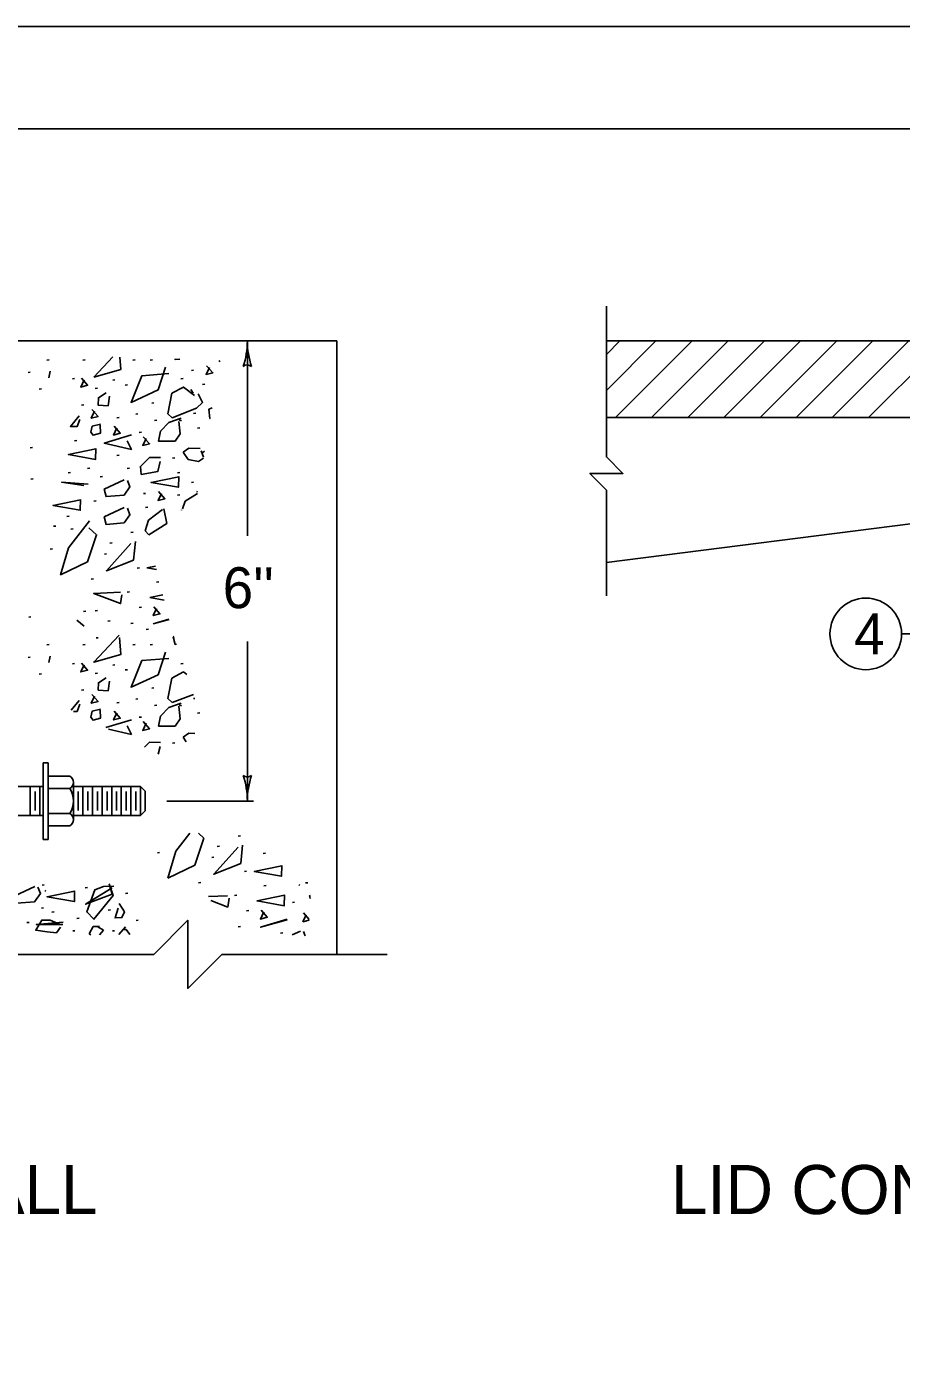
# Model space of a CAD drawing. Extents: x 1000 to 1036.3, y 1000 to 1022.
# Drawn here: x 1025.5 to 1029.78, y 1015.53 to 1022 of the extents above; entities that cross this region are included whole.
import ezdxf

# ---------------------------------------------------------------- set-up
doc = ezdxf.new("R2010")
doc.units = 0
for name, color, linetype in [('Level 1', 7, 'Continuous'), ('Level 10', 7, 'Continuous'), ('Level 11', 7, 'Continuous')]:
    doc.layers.add(name, color=color, linetype=linetype)

msp = doc.modelspace()

# ---------------------------------------------------------------- linework, layer by layer
at = {"layer": 'Level 1'}
for p, q in [((1025.052, 1020.4621), (1027.0205, 1020.4621)), ((1026.583, 1019.5092), (1026.583, 1020.4621)), ((1027.0205, 1020.4621), (1027.0205, 1017.4621)), ((1032.3244, 1020.4621), (1028.3388, 1020.4621)), ((1028.3388, 1020.4621), (1031.9962, 1020.4621)), ((1028.3388, 1020.2195), (1028.5813, 1020.4621)), ((1028.3388, 1020.3963), (1028.4045, 1020.4621)), ((1028.383, 1020.0871), (1028.758, 1020.4621)), ((1028.5598, 1020.0871), (1028.9348, 1020.4621)), ((1028.7367, 1020.0871), (1029.1117, 1020.4621)), ((1028.9133, 1020.0871), (1029.2883, 1020.4621)), ((1029.0902, 1020.0871), (1029.4652, 1020.4621)), ((1029.267, 1020.0871), (1029.642, 1020.4621)), ((1029.4437, 1020.0871), (1029.8187, 1020.4621)), ((1029.6205, 1020.0871), (1029.9955, 1020.4621)), ((1028.3388, 1020.0871), (1030.9181, 1020.0871)), ((1030.3305, 1019.6315), (1028.3388, 1019.3786)), ((1029.7823, 1019.0293), (1029.9073, 1019.0293)), ((1026.583, 1018.2121), (1026.583, 1018.9927)), ((1025.5846, 1018.0246), (1025.5846, 1018.3996)), ((1025.5846, 1018.3996), (1025.6089, 1018.3996)), ((1025.6089, 1018.0246), (1025.6089, 1018.3996)), ((1025.6089, 1018.072), (1025.6089, 1018.3522)), ((1025.7148, 1018.3338), (1025.6089, 1018.3338)), ((1025.732, 1018.1208), (1025.732, 1018.3034)), ((1023.8583, 1018.2824), (1025.5846, 1018.2824)), ((1025.5205, 1018.1418), (1025.5205, 1018.2824)), ((1025.5443, 1018.1652), (1025.5443, 1018.259)), ((1025.5674, 1018.1418), (1025.5674, 1018.2824)), ((1025.7148, 1018.273), (1025.6089, 1018.273)), ((1025.732, 1018.2824), (1026.0603, 1018.2824)), ((1025.7559, 1018.1652), (1025.7559, 1018.259)), ((1025.779, 1018.1418), (1025.779, 1018.2824)), ((1025.8028, 1018.1652), (1025.8028, 1018.259)), ((1025.8258, 1018.1418), (1025.8258, 1018.2824)), ((1025.8498, 1018.1652), (1025.8498, 1018.259)), ((1025.8728, 1018.1418), (1025.8728, 1018.2824)), ((1025.8967, 1018.1652), (1025.8967, 1018.259)), ((1025.9196, 1018.1418), (1025.9196, 1018.2824)), ((1025.9436, 1018.1652), (1025.9436, 1018.259)), ((1025.9665, 1018.1418), (1025.9665, 1018.2824)), ((1025.9905, 1018.1652), (1025.9905, 1018.259)), ((1026.0133, 1018.1418), (1026.0133, 1018.2824)), ((1026.0374, 1018.1652), (1026.0374, 1018.259)), ((1026.0603, 1018.1418), (1026.0603, 1018.2824)), ((1026.083, 1018.2597), (1026.0603, 1018.2824)), ((1026.083, 1018.1645), (1026.083, 1018.2597)), ((1026.1893, 1018.2121), (1026.6126, 1018.2121)), ((1023.8583, 1018.1418), (1025.5846, 1018.1418)), ((1025.7148, 1018.1512), (1025.6089, 1018.1512)), ((1025.732, 1018.1418), (1026.0603, 1018.1418)), ((1026.0603, 1018.1418), (1026.083, 1018.1645)), ((1025.7148, 1018.0903), (1025.6089, 1018.0903)), ((1025.5846, 1018.0246), (1025.6089, 1018.0246)), ((1025.8748, 1017.4621), (1025.3623, 1017.4621)), ((1027.2672, 1017.4621), (1026.7082, 1017.4621))]:
    msp.add_line(p, q, dxfattribs=at)
for points in [[(1028.3388, 1019.2148), (1028.3388, 1019.7329), (1028.2578, 1019.8139), (1028.4198, 1019.8139), (1028.3388, 1019.8949), (1028.3388, 1020.6324)], [(1025.6132, 1020.3703), (1025.6021, 1020.3688)], [(1025.7892, 1020.3703), (1025.7781, 1020.3688)], [(1025.9254, 1020.3846), (1025.8313, 1020.2852)], [(1025.9644, 1020.3227), (1025.9593, 1020.3834)], [(1026.0342, 1020.3703), (1026.0231, 1020.3688)], [(1026.1193, 1020.3703), (1026.1082, 1020.3688)], [(1026.2285, 1020.3744), (1026.2293, 1020.3718)], [(1026.2293, 1020.3718), (1026.2528, 1020.3736)], [(1026.4447, 1020.3672), (1026.4488, 1020.3603)], [(1025.5213, 1020.309), (1025.5102, 1020.3076)], [(1025.6126, 1020.2824), (1025.6182, 1020.3143)], [(1025.8313, 1020.2852), (1025.9644, 1020.3227)], [(1026.1988, 1020.3033), (1026.0671, 1020.2922), (1026.0143, 1020.1618), (1026.1461, 1020.2228), (1026.1822, 1020.3338)], [(1026.3201, 1020.3192), (1026.309, 1020.3178)], [(1026.3975, 1020.3328), (1026.3808, 1020.2981), (1026.4142, 1020.3063), (1026.3837, 1020.341)], [(1025.7381, 1020.2783), (1025.727, 1020.277)], [(1025.7849, 1020.2714), (1025.7683, 1020.2368), (1025.8016, 1020.2451), (1025.771, 1020.2798)], [(1025.9355, 1020.2716), (1025.9244, 1020.2702)], [(1025.9968, 1020.2478), (1025.9857, 1020.2463)], [(1026.269, 1020.2783), (1026.2579, 1020.277)], [(1026.3745, 1020.2512), (1026.3634, 1020.2498)], [(1025.5758, 1020.2273), (1025.5647, 1020.2259)], [(1025.8504, 1020.2308), (1025.8393, 1020.2293)], [(1025.8923, 1020.2075), (1025.8548, 1020.1839), (1025.8535, 1020.1479), (1025.902, 1020.1451), (1025.9089, 1020.1923)], [(1026.3237, 1020.1951), (1026.2709, 1020.2367), (1026.2127, 1020.2062), (1026.1933, 1020.1063), (1026.2155, 1020.0868), (1026.3348, 1020.1327), (1026.3638, 1020.1618), (1026.3417, 1020.2033)], [(1026.3056, 1020.2242), (1026.3181, 1020.2062)], [(1025.7823, 1020.149), (1025.7713, 1020.1477)], [(1025.8359, 1020.1183), (1025.8193, 1020.0837), (1025.8526, 1020.092), (1025.8221, 1020.1267)], [(1026.1261, 1020.1593), (1026.115, 1020.1578)], [(1026.3303, 1020.1082), (1026.3192, 1020.1068)], [(1026.4102, 1020.1353), (1026.3944, 1020.1285)], [(1026.3944, 1020.1285), (1026.3999, 1020.0827)], [(1025.7606, 1020.0966), (1025.7176, 1020.0438), (1025.7508, 1020.0438), (1025.7633, 1020.0785)], [(1025.8646, 1020.055), (1025.8243, 1020.0453), (1025.8174, 1020.0162), (1025.8285, 1020.0008), (1025.8646, 1020.0106), (1025.8632, 1020.0522)], [(1025.9448, 1020.0366), (1025.9282, 1020.0019), (1025.9615, 1020.0103), (1025.931, 1020.0449)], [(1025.9559, 1020.0878), (1025.9448, 1020.0864)], [(1026.0478, 1020.1048), (1026.0367, 1020.1034)], [(1026.1397, 1020.0742), (1026.1286, 1020.0728)], [(1026.2585, 1020.0841), (1026.1988, 1020.0633), (1026.1586, 1020.0203), (1026.1489, 1019.9718), (1026.2293, 1019.9718), (1026.2543, 1020.0078), (1026.2473, 1020.0688)], [(1026.2613, 1020.0716), (1026.2488, 1020.0758)], [(1026.3999, 1020.0827), (1026.4012, 1020.0824)], [(1026.0158, 1020.0023), (1025.8826, 1019.962), (1026.0158, 1019.9315), (1025.9949, 1019.9732)], [(1026.0648, 1020.0163), (1026.0538, 1020.0149)], [(1026.0878, 1019.9856), (1026.0712, 1019.9509), (1026.1044, 1019.9593), (1026.0739, 1019.9939)], [(1026.3507, 1020.0368), (1026.3396, 1020.0353)], [(1025.5315, 1019.9414), (1025.5204, 1019.9401)], [(1025.842, 1019.9343), (1025.7074, 1019.9065), (1025.8406, 1019.8829), (1025.842, 1019.9357)], [(1025.7483, 1019.9755), (1025.7372, 1019.9741)], [(1026.2959, 1019.9371), (1026.2696, 1019.9177)], [(1026.2696, 1019.9177), (1026.2932, 1019.8816)], [(1026.3514, 1019.9357), (1026.2959, 1019.9371)], [(1026.369, 1019.8944), (1026.3569, 1019.9246)], [(1026.3653, 1019.9163), (1026.3738, 1019.9223)], [(1025.9559, 1019.904), (1025.9448, 1019.9026)], [(1026.1586, 1019.8913), (1026.1045, 1019.8927), (1026.0602, 1019.8483), (1026.0643, 1019.8095), (1026.1448, 1019.8233), (1026.1558, 1019.8719)], [(1026.2282, 1019.8904), (1026.2171, 1019.889)], [(1026.2932, 1019.8816), (1026.3431, 1019.8719)], [(1026.3431, 1019.8719), (1026.3678, 1019.888)], [(1025.5349, 1019.7883), (1025.5238, 1019.7869)], [(1025.7177, 1019.8189), (1025.7066, 1019.8175)], [(1025.813, 1019.8393), (1025.8018, 1019.8379)], [(1025.8743, 1019.7985), (1025.8632, 1019.7971)], [(1026.007, 1019.8393), (1025.9958, 1019.8379)], [(1026.247, 1019.7982), (1026.1124, 1019.7704), (1026.2456, 1019.7468), (1026.247, 1019.7995)], [(1026.252, 1019.8189), (1026.2409, 1019.8175)], [(1025.8049, 1019.7623), (1025.6746, 1019.7707), (1025.7828, 1019.7554)], [(1025.9811, 1019.7831), (1025.8826, 1019.7373), (1025.8923, 1019.7013), (1025.9797, 1019.7083), (1026.0088, 1019.7484), (1025.9963, 1019.7803)], [(1026.1627, 1019.7168), (1026.146, 1019.6821), (1026.1793, 1019.6903), (1026.1488, 1019.725)], [(1026.3201, 1019.7713), (1026.309, 1019.7699)], [(1026.3348, 1019.7263), (1026.3398, 1019.724)], [(1025.7672, 1019.6858), (1025.6326, 1019.6581), (1025.7658, 1019.6345), (1025.7672, 1019.6872)], [(1025.8436, 1019.6794), (1025.8325, 1019.678)], [(1026.0853, 1019.7168), (1026.0742, 1019.7154)], [(1026.252, 1019.71), (1026.2409, 1019.7086)], [(1026.2779, 1019.6791), (1026.2654, 1019.6417)], [(1026.3386, 1019.7168), (1026.2779, 1019.6791)], [(1025.7108, 1019.6045), (1025.6998, 1019.6031)], [(1025.9811, 1019.647), (1025.8826, 1019.6013), (1025.8923, 1019.5652), (1025.9797, 1019.5721), (1026.0088, 1019.6123), (1025.9963, 1019.6443)], [(1026.0954, 1019.6488), (1026.0843, 1019.6473)], [(1026.1683, 1019.6375), (1026.099, 1019.5862)], [(1026.1891, 1019.5695), (1026.1738, 1019.6417)], [(1026.2612, 1019.6356), (1026.2603, 1019.6353)], [(1026.2603, 1019.6353), (1026.2604, 1019.6348)], [(1026.2654, 1019.6417), (1026.2663, 1019.6406)], [(1025.6463, 1019.5568), (1025.6351, 1019.5555)], [(1025.8105, 1019.582), (1025.7078, 1019.4503), (1025.669, 1019.3185), (1025.8008, 1019.3823), (1025.8452, 1019.5141), (1025.8078, 1019.5488)], [(1025.7313, 1019.5433), (1025.7202, 1019.5418)], [(1026.024, 1019.5263), (1026.0129, 1019.5248)], [(1026.099, 1019.5862), (1026.0823, 1019.5335)], [(1026.0823, 1019.5335), (1026.1018, 1019.5141)], [(1026.1018, 1019.5141), (1026.1891, 1019.5695)], [(1026.013, 1019.4711), (1025.8937, 1019.3379), (1026.0255, 1019.3906), (1026.0352, 1019.4808)], [(1025.9219, 1019.4752), (1025.9108, 1019.4738)], [(1025.6292, 1019.4446), (1025.6181, 1019.4432)], [(1025.8947, 1019.4208), (1025.8836, 1019.4193)], [(1026.0546, 1019.3527), (1026.0435, 1019.3513)], [(1026.1341, 1019.3605), (1026.092, 1019.3518)], [(1026.092, 1019.3518), (1026.1384, 1019.3436)], [(1025.83, 1019.2983), (1025.8189, 1019.2968)], [(1026.1499, 1019.2833), (1026.1388, 1019.2818)], [(1025.9617, 1019.2331), (1025.8313, 1019.2275), (1025.9631, 1019.1776), (1025.9686, 1019.2206)], [(1026.007, 1019.2356), (1025.9958, 1019.2342)], [(1026.1694, 1019.2207), (1026.1057, 1019.2074)], [(1026.1057, 1019.2074), (1026.1759, 1019.1951)], [(1025.7926, 1019.1403), (1025.7814, 1019.1389)], [(1025.8504, 1019.1437), (1025.8393, 1019.1423)], [(1026.0648, 1019.1607), (1026.0538, 1019.1593)], [(1026.1388, 1019.1538), (1026.1222, 1019.1191), (1026.1555, 1019.1274), (1026.125, 1019.1621)], [(1025.5247, 1019.1131), (1025.5136, 1019.1117)], [(1025.7841, 1019.0666), (1025.7494, 1019.0958)], [(1025.9117, 1019.0927), (1025.9006, 1019.0913)], [(1026.024, 1019.0824), (1026.0129, 1019.081)], [(1026.1994, 1019.102), (1026.1226, 1019.0791)], [(1026.1226, 1019.0791), (1026.1998, 1019.1005)], [(1025.9561, 1019.0237), (1025.8313, 1018.8918), (1025.9644, 1018.9293), (1025.9575, 1019.0125)], [(1025.8538, 1019.0109), (1025.8428, 1019.0096)], [(1026.0988, 1019.0518), (1026.0878, 1019.0504)], [(1026.2241, 1019.0167), (1026.2195, 1019.0145)], [(1026.2195, 1019.0145), (1026.2293, 1018.9784)], [(1025.6132, 1018.9769), (1025.6021, 1018.9755)], [(1025.7892, 1018.9769), (1025.7781, 1018.9755)], [(1026.0342, 1018.9769), (1026.0231, 1018.9755)], [(1026.1193, 1018.9769), (1026.1082, 1018.9755)], [(1026.2293, 1018.9784), (1026.2368, 1018.9791)], [(1025.5213, 1018.9157), (1025.5102, 1018.9143)], [(1025.6126, 1018.8891), (1025.6182, 1018.921)], [(1025.7381, 1018.885), (1025.727, 1018.8837)], [(1025.7849, 1018.8781), (1025.7683, 1018.8434), (1025.8016, 1018.8518), (1025.771, 1018.8864)], [(1026.1988, 1018.9099), (1026.0671, 1018.8988), (1026.0143, 1018.7684), (1026.1461, 1018.8294), (1026.1822, 1018.9404)], [(1026.2684, 1018.885), (1026.2579, 1018.8837)], [(1025.5758, 1018.834), (1025.5647, 1018.8326)], [(1025.8504, 1018.8374), (1025.8393, 1018.836)], [(1025.9355, 1018.8783), (1025.9244, 1018.8768)], [(1025.9968, 1018.8544), (1025.9857, 1018.853)], [(1026.2709, 1018.8433), (1026.2127, 1018.8128)], [(1026.2867, 1018.8309), (1026.2709, 1018.8433)], [(1025.7823, 1018.7557), (1025.7713, 1018.7543)], [(1025.8923, 1018.8142), (1025.8548, 1018.7906), (1025.8535, 1018.7546), (1025.902, 1018.7518), (1025.9089, 1018.7989)], [(1026.1261, 1018.7659), (1026.115, 1018.7645)], [(1026.2127, 1018.8128), (1026.1933, 1018.7129)], [(1025.7606, 1018.7033), (1025.7218, 1018.6557)], [(1025.8359, 1018.725), (1025.8193, 1018.6903), (1025.8526, 1018.6987), (1025.8221, 1018.7333)], [(1025.9559, 1018.6944), (1025.9448, 1018.6931)], [(1026.0478, 1018.7115), (1026.0367, 1018.7101)], [(1026.2585, 1018.6908), (1026.1988, 1018.6699), (1026.1586, 1018.6269), (1026.1489, 1018.5784), (1026.2293, 1018.5784), (1026.2543, 1018.6145), (1026.2473, 1018.6755)], [(1026.1933, 1018.7129), (1026.2155, 1018.6935)], [(1026.2155, 1018.6935), (1026.3194, 1018.7335)], [(1026.3259, 1018.7143), (1026.3192, 1018.7135)], [(1025.732, 1018.6505), (1025.7508, 1018.6505)], [(1025.7508, 1018.6505), (1025.7633, 1018.6852)], [(1025.8646, 1018.6617), (1025.8243, 1018.6519), (1025.8174, 1018.6228), (1025.8285, 1018.6075), (1025.8646, 1018.6173), (1025.8632, 1018.6588)], [(1025.9448, 1018.6433), (1025.9282, 1018.6086), (1025.9615, 1018.6169), (1025.931, 1018.6516)], [(1026.0648, 1018.623), (1026.0538, 1018.6216)], [(1026.1397, 1018.6808), (1026.1286, 1018.6794)], [(1026.2613, 1018.6783), (1026.2488, 1018.6824)], [(1026.3498, 1018.6433), (1026.3396, 1018.642)], [(1026.0158, 1018.6089), (1025.8899, 1018.5709)], [(1025.9041, 1018.5638), (1026.0158, 1018.5382)], [(1026.0158, 1018.5382), (1025.9949, 1018.5798)], [(1026.0878, 1018.5923), (1026.0712, 1018.5576), (1026.1044, 1018.5659), (1026.0739, 1018.6006)], [(1026.1045, 1018.4993), (1026.0801, 1018.475)], [(1026.1586, 1018.498), (1026.1045, 1018.4993)], [(1026.2282, 1018.4971), (1026.2171, 1018.4957)], [(1026.2959, 1018.5438), (1026.2696, 1018.5243)], [(1026.2696, 1018.5243), (1026.2843, 1018.5018)], [(1026.3256, 1018.543), (1026.2959, 1018.5438)], [(1026.1473, 1018.4412), (1026.1558, 1018.4786)], [(1026.3014, 1018.0548), (1026.2325, 1017.9663)], [(1026.3698, 1018.0302), (1026.3438, 1018.0542)], [(1026.5487, 1018.0423), (1026.5376, 1018.0409)], [(1026.3254, 1017.8983), (1026.3698, 1018.0302)], [(1026.5377, 1017.9872), (1026.4183, 1017.854), (1026.5502, 1017.9067), (1026.5598, 1017.9968)], [(1026.4466, 1017.9913), (1026.4354, 1017.9899)], [(1026.1538, 1017.9607), (1026.1428, 1017.9593)], [(1026.2325, 1017.9663), (1026.1937, 1017.8346)], [(1026.4193, 1017.9368), (1026.4083, 1017.9354)], [(1026.6712, 1017.9573), (1026.6601, 1017.9558)], [(1026.1937, 1017.8346), (1026.3254, 1017.8983)], [(1026.5793, 1017.8688), (1026.5682, 1017.8673)], [(1026.7513, 1017.8956), (1026.6167, 1017.8678), (1026.7498, 1017.8443), (1026.7513, 1017.897)], [(1025.5436, 1017.7942), (1025.4452, 1017.7483), (1025.4548, 1017.7123), (1025.5423, 1017.7193), (1025.5713, 1017.7595), (1025.5588, 1017.7913)], [(1025.5899, 1017.8028), (1025.5788, 1017.8013)], [(1025.8009, 1017.7891), (1025.7898, 1017.7877)], [(1025.9223, 1017.788), (1025.7919, 1017.7075), (1025.9223, 1017.7561), (1025.907, 1017.8074)], [(1025.9306, 1017.7963), (1025.8793, 1017.7949), (1025.8363, 1017.7783), (1025.7974, 1017.6701), (1025.8321, 1017.634), (1025.9264, 1017.7505), (1025.9098, 1017.7977)], [(1026.3547, 1017.8143), (1026.3436, 1017.8129)], [(1026.6746, 1017.7993), (1026.6635, 1017.7979)], [(1026.84, 1017.8033), (1026.8344, 1017.7991)], [(1026.8788, 1017.8129), (1026.8677, 1017.8115)], [(1025.5978, 1017.7713), (1025.5922, 1017.7741)], [(1025.7381, 1017.7717), (1025.6035, 1017.744), (1025.7367, 1017.7204), (1025.7381, 1017.7731)], [(1025.9983, 1017.7618), (1025.9872, 1017.7605)], [(1026.4863, 1017.7492), (1026.3929, 1017.7453)], [(1026.4047, 1017.7252), (1026.4878, 1017.6937)], [(1026.4878, 1017.6937), (1026.4933, 1017.7367)], [(1026.5317, 1017.7517), (1026.5205, 1017.7503)], [(1026.7648, 1017.7513), (1026.6303, 1017.7235), (1026.7635, 1017.7), (1026.7648, 1017.7527)], [(1026.8141, 1017.7176), (1026.803, 1017.7163)], [(1026.8913, 1017.7503), (1026.8872, 1017.7483)], [(1026.8872, 1017.7483), (1026.8906, 1017.7355)], [(1025.5865, 1017.6904), (1025.5754, 1017.689)], [(1025.6376, 1017.67), (1025.6264, 1017.6686)], [(1025.9133, 1017.6802), (1025.9022, 1017.6788)], [(1025.9514, 1017.6881), (1025.9362, 1017.6409), (1025.9694, 1017.6423), (1025.9819, 1017.6701), (1025.9556, 1017.7117)], [(1026.5895, 1017.6768), (1026.5784, 1017.6754)], [(1026.6635, 1017.6698), (1026.6468, 1017.6352), (1026.6802, 1017.6435), (1026.6497, 1017.6782)], [(1026.8711, 1017.6563), (1026.8545, 1017.6216)], [(1026.8856, 1017.6324), (1026.8573, 1017.6646)], [(1025.5151, 1017.6189), (1025.5039, 1017.6175)], [(1025.6671, 1017.6077), (1025.6185, 1017.6298), (1025.5769, 1017.6298), (1025.5478, 1017.5799), (1025.6033, 1017.573), (1025.649, 1017.5674), (1025.6684, 1017.5952)], [(1025.6823, 1017.6202), (1025.5506, 1017.6091), (1025.6809, 1017.6091)], [(1025.7601, 1017.6393), (1025.749, 1017.6379)], [(1025.8293, 1017.5993), (1025.8099, 1017.5633)], [(1025.8598, 1017.598), (1025.8293, 1017.5993)], [(1025.8793, 1017.5799), (1025.8515, 1017.5966)], [(1025.8748, 1017.4621), (1026.1248, 1017.4621), (1026.2915, 1017.6288), (1026.2915, 1017.2954), (1026.4582, 1017.4621), (1026.7082, 1017.4621)], [(1025.9861, 1017.5966), (1025.9545, 1017.5592)], [(1026.0493, 1017.6292), (1026.0383, 1017.6278)], [(1026.5487, 1017.5985), (1026.5376, 1017.5971)], [(1026.7776, 1017.634), (1026.6473, 1017.5952), (1026.7776, 1017.6313)], [(1026.8545, 1017.6216), (1026.8854, 1017.6294)], [(1025.7397, 1017.5781), (1025.7286, 1017.5767)], [(1025.8099, 1017.5633), (1025.8167, 1017.5572)], [(1025.8598, 1017.5578), (1025.8793, 1017.5799)], [(1025.9337, 1017.5781), (1025.9226, 1017.5767)], [(1025.9903, 1017.5841), (1025.975, 1017.5841)], [(1026.0085, 1017.5599), (1025.9903, 1017.5841)], [(1026.7563, 1017.5679), (1026.7452, 1017.5665)], [(1026.8427, 1017.5763), (1026.8023, 1017.5576)], [(1026.8658, 1017.5533), (1026.8579, 1017.5736)]]:
    msp.add_lwpolyline(points, dxfattribs=at)
msp.add_circle((1029.6073, 1019.0293), 0.175, dxfattribs=at)
for centre, radius, start, end in [((1026.1921, 1020.4621), 0.3909, 341.34716, 359.99389), ((1026.9739, 1020.4621), 0.3909, 179.98778, 180), ((1026.9739, 1020.4621), 0.3909, 180, 198.66878), ((1026.583, 1020.3134), 0.0313, 48.7746, 130.89129), ((1025.6966, 1018.3034), 0.0354, 300.88284, 59.11716), ((1026.583, 1018.3607), 0.0313, 228.7746, 310.89129), ((1026.1921, 1018.2121), 0.3909, 0, 18.66878), ((1026.9739, 1018.2121), 0.3909, 161.34716, 179.99389), ((1025.6158, 1018.2121), 0.1162, 328.37854, 31.62146), ((1026.1921, 1018.2121), 0.3909, 359.98778, 0), ((1025.6966, 1018.1208), 0.0354, 300.88284, 59.11716)]:
    msp.add_arc(centre, radius, start, end, dxfattribs=at)
at = {"layer": 'Level 10'}
for p, q in [((1000, 1022), (1036, 1022)), ((1007, 1021.5), (1035.5, 1021.5))]:
    msp.add_line(p, q, dxfattribs=at)
at = {"layer": 'Level 11'}
msp.add_lwpolyline([(1007, 1000.5), (1035.5, 1000.5), (1035.5, 1021.5), (1007, 1021.5)], close=True, dxfattribs=at)

# ---------------------------------------------------------------- texts
at = {"layer": 'Level 1'}
for s, height, p in [("6''", 0.2, (1026.4623, 1019.1552)), ('4', 0.2, (1029.5506, 1018.9293)), ('LID CONNECTED TO WALL', 0.24, (1021.7313, 1016.1921)), ('LID CONNECTED TO FRAME', 0.24, (1028.6543, 1016.1921))]:
    msp.add_text(s, height=height, dxfattribs=at).set_placement(p)

doc.saveas('drawing.dxf')
